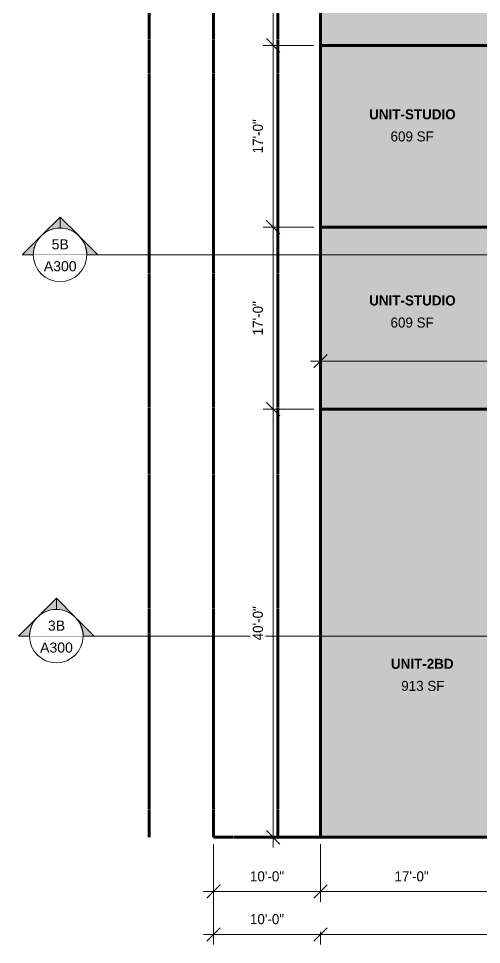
# Model space of a CAD drawing. Header units: inches. Extents: x 8547 to 10795, y 14399 to 16287.
# Drawn here: x 8558 to 9077, y 14488 to 15526 of the extents above; entities that cross this region are included whole.
import ezdxf

# ---------------------------------------------------------------- set-up
doc = ezdxf.new("R2010")
doc.units = ezdxf.units.IN
doc.header["$MEASUREMENT"] = 0
doc.linetypes.add('Double Dash 3_8_', pattern=[1, 0.375, -0.125, 0.125, -0.125, 0.125, -0.125])
for name, color, linetype, lineweight in [('A-ANNO-DIMS-1', 211, 'Continuous', 20), ('A-AREA-1', 7, 'Continuous', 140), ('A-AREA-IDEN', 2, 'Continuous', 9), ('A-AREA-PATT-1', 10, 'Continuous', 9), ('A-AREA-PATT-2', 254, 'Continuous', 9), ('A-FLOR', 192, 'Continuous', 13), ('C-PROP-LINE-1', 91, 'Double Dash 3_8_', 140), ('G-ANNO-SYMB', 111, 'Continuous', 9)]:
    doc.layers.add(name, color=color, linetype=linetype, lineweight=lineweight)
doc.styles.add('Arial', font='arial.ttf', dxfattribs={"height": 11.25})
doc.styles.add('Arial_1', font='arial.ttf', dxfattribs={"width": 0.25, "height": 3.75})
doc.styles.add('Century Gothic', font='ufonts.com_century-gothic.ttf', dxfattribs={"height": 11.25})
doc.styles.add('Century Gothic_B', font='GOTHICB.TTF', dxfattribs={"height": 11.25})
doc.dimstyles.new('OD__1__Tol__', dxfattribs={"dimscale": 12, "dimtxt": 11.746893, "dimasz": 1.25, "dimexe": 0.9375, "dimexo": 0.625, "dimgap": 0.9375, "dimtad": 1, "dimdec": 0, "dimzin": 3, "dimdsep": 46, "dimlunit": 4, "dimtxsty": 'Century Gothic', "dimblk1": 'OBLIQUE', "dimblk2": 'OBLIQUE', "dimsah": 1, "dimcen": 0.09, "dimdle": 0.9375, "dimazin": 0, "dimtfac": 1, "dimtdec": 4, "dimtix": 1, "dimtmove": 0, "dimatfit": 3, "dimfxl": 1, "dimtvp": 1, "dimtfill": 1, "dimfrac": 2, "dimtolj": 1, "dimtzin": 0, "dimlwd": 20, "dimlwe": 20, "dimarcsym": 2})

# ---------------------------------------------------------------- blocks, each defined once
blk = doc.blocks.new('Family - ___-627289-FLOOR PLAN - 2ND FLOOR')
at = {"layer": 'C-PROP-LINE-1'}
for p, q in [((8776.6, 14607.9), (8776.6, 16191.9)), ((10480.6, 14607.9), (8776.6, 14607.9))]:
    blk.add_line(p, q, dxfattribs=at)
blk = doc.blocks.new('Family - ___-627377-FLOOR PLAN - 2ND FLOOR')
at = {"layer": 'C-PROP-LINE-1'}
for p, q in [((8776.6, 14607.9), (8776.6, 16191.9)), ((10480.6, 14607.9), (8776.6, 14607.9))]:
    blk.add_line(p, q, dxfattribs=at)
blk = doc.blocks.new('Family - ___-940451-FLOOR PLAN - 2ND FLOOR')
at = {"layer": 'C-PROP-LINE-1'}
for p, q in [((8848.6, 14607.9), (8848.6, 15951.9)), ((10408.6, 14607.9), (8848.6, 14607.9))]:
    blk.add_line(p, q, dxfattribs=at)
blk = doc.blocks.new('Family - ___-940483-FLOOR PLAN - 2ND FLOOR')
at = {"layer": 'C-PROP-LINE-1'}
blk.add_line((8704.6, 14607.9), (8704.6, 16191.9), dxfattribs=at)
blk = doc.blocks.new('Section - Section Head - Filled-22785-FLOOR PLAN - 2ND FLOOR')
at = {"layer": 'G-ANNO-SYMB'}
h = blk.add_hatch(color=256, dxfattribs=at)
edge = h.paths.add_edge_path(flags=0)
edge.add_line((-0.4268, 0.1768), (-0.25, 0.3536))
edge.add_line((-0.25, 0.3536), (-0.25, 0.25))
edge.add_arc((-0.25, 0), 0.25, 90, 135)
h = blk.add_hatch(color=256, dxfattribs=at)
edge = h.paths.add_edge_path(flags=0)
edge.add_arc((-0.25, 0), 0.25, 45, 90)
edge.add_line((-0.25, 0.25), (-0.25, 0.3536))
edge.add_line((-0.25, 0.3536), (-0.0732, 0.1768))
h = blk.add_hatch(color=256, dxfattribs=at)
edge = h.paths.add_edge_path(flags=0)
edge.add_arc((-0.25, 0), 0.2503, 137.9216, 180)
edge.add_line((-0.5003, 0), (-0.6036, 0))
edge.add_line((-0.6036, 0), (-0.4358, 0.1678))
h = blk.add_hatch(color=256, dxfattribs=at)
edge = h.paths.add_edge_path(flags=0)
edge.add_line((-0.0642, 0.1678), (0.1036, 0))
edge.add_line((0.1036, 0), (0.0003, 0))
edge.add_arc((-0.25, 0), 0.2503, 0, 42.0784)
for p, q in [((-0.25, 0.3536), (-0.4268, 0.1768)), ((-0.25, 0.25), (-0.25, 0.3536)), ((-0.0732, 0.1768), (-0.25, 0.3536)), ((-0.25, 0.3536), (-0.25, 0.25)), ((-0.4358, 0.1678), (-0.6036, 0)), ((0.1036, 0), (-0.0642, 0.1678)), ((-0.6036, 0), (-0.5003, 0)), ((0.0003, 0), (0.1036, 0))]:
    blk.add_line(p, q, dxfattribs=at)
for centre, radius, start, end in [((-0.2503, 0), 0.25, 360, 180), ((-0.25, 0), 0.25, 90, 135), ((-0.25, 0), 0.25, 45, 90), ((-0.25, 0), 0.2503, 137.9216, 180), ((-0.25, 0), 0.2503, 0, 42.0784), ((-0.2503, 0), 0.25, 180, 360)]:
    blk.add_arc(centre, radius, start, end, dxfattribs=at)
blk = doc.blocks.new('_Oblique')
at = {"color": 0, "linetype": 'ByBlock', "lineweight": -2}
blk.add_line((-0.5, -0.5), (0.5, 0.5), dxfattribs=at)
blk = doc.blocks.new('DIMBLOCK2-FLOOR PLAN - 2ND FLOOR')
at = {"layer": 'A-ANNO-DIMS-1', "color": 0, "lineweight": 20, "transparency": 16777216}
for p, q in [((8776.6, 14600.4), (8776.6, 14487.7)), ((8765.4, 14499), (8907.9, 14499)), ((8896.6, 14502.1), (8896.6, 14487.7))]:
    blk.add_line(p, q, dxfattribs=at)
at = {"layer": 'Defpoints', "color": 0, "transparency": 16777216}
for p in [(8776.6, 14607.9), (8896.6, 14509.6), (8896.6, 14499)]:
    blk.add_point(p, dxfattribs=at)
at = {"layer": 'A-ANNO-DIMS-1', "color": 0, "lineweight": 20, "transparency": 16777216, "xscale": 15, "yscale": 15, "zscale": 15, "rotation": 180}
blk.add_blockref('_Oblique', (8776.6, 14499), dxfattribs=at)
at = {"layer": 'A-ANNO-DIMS-1', "color": 0, "lineweight": 20, "transparency": 16777216, "xscale": 15, "yscale": 15, "zscale": 15}
blk.add_blockref('_Oblique', (8896.6, 14499), dxfattribs=at)
at = {"layer": 'A-ANNO-DIMS-1', "color": 0, "transparency": 16777216, "insert": (8836.6, 14516.1), "char_height": 11.25, "attachment_point": 5, "style": 'Century Gothic', "bg_fill": 3, "box_fill_scale": 1.25, "bg_fill_color": 256, "bg_fill_true_color": 13158600, "bg_fill_transparency": 0}
blk.add_mtext('\\A1;10\'-0"', dxfattribs=at)
blk = doc.blocks.new('DIMBLOCK3-FLOOR PLAN - 2ND FLOOR')
at = {"layer": 'A-ANNO-DIMS-1', "color": 0, "lineweight": 20, "transparency": 16777216}
for p, q in [((8885.4, 14499), (10371.9, 14499)), ((8896.6, 14502.1), (8896.6, 14487.7)), ((10360.6, 14502.1), (10360.6, 14487.7))]:
    blk.add_line(p, q, dxfattribs=at)
at = {"layer": 'Defpoints', "color": 0, "transparency": 16777216}
for p in [(8896.6, 14509.6), (10360.6, 14509.6), (10360.6, 14499)]:
    blk.add_point(p, dxfattribs=at)
at = {"layer": 'A-ANNO-DIMS-1', "color": 0, "lineweight": 20, "transparency": 16777216, "xscale": 15, "yscale": 15, "zscale": 15, "rotation": 180}
blk.add_blockref('_Oblique', (8896.6, 14499), dxfattribs=at)
at = {"layer": 'A-ANNO-DIMS-1', "color": 0, "lineweight": 20, "transparency": 16777216, "xscale": 15, "yscale": 15, "zscale": 15}
blk.add_blockref('_Oblique', (10360.6, 14499), dxfattribs=at)
at = {"layer": 'A-ANNO-DIMS-1', "color": 0, "transparency": 16777216, "insert": (9628.6, 14516.1), "char_height": 11.25, "attachment_point": 5, "style": 'Century Gothic', "bg_fill": 3, "box_fill_scale": 1.25, "bg_fill_color": 256, "bg_fill_true_color": 13158600, "bg_fill_transparency": 0}
blk.add_mtext('\\A1;122\'-0"', dxfattribs=at)
blk = doc.blocks.new('DIMBLOCK5-FLOOR PLAN - 2ND FLOOR')
at = {"layer": 'A-ANNO-DIMS-1', "color": 0, "lineweight": 20, "transparency": 16777216}
for p, q in [((8776.6, 14600.4), (8776.6, 14535.7)), ((8896.6, 14600.4), (8896.6, 14535.7)), ((8765.4, 14547), (8907.9, 14547))]:
    blk.add_line(p, q, dxfattribs=at)
at = {"layer": 'Defpoints', "color": 0, "transparency": 16777216}
for p in [(8776.6, 14607.9), (8896.6, 14607.9), (8896.6, 14547)]:
    blk.add_point(p, dxfattribs=at)
at = {"layer": 'A-ANNO-DIMS-1', "color": 0, "lineweight": 20, "transparency": 16777216, "xscale": 15, "yscale": 15, "zscale": 15, "rotation": 180}
blk.add_blockref('_Oblique', (8776.6, 14547), dxfattribs=at)
at = {"layer": 'A-ANNO-DIMS-1', "color": 0, "lineweight": 20, "transparency": 16777216, "xscale": 15, "yscale": 15, "zscale": 15}
blk.add_blockref('_Oblique', (8896.6, 14547), dxfattribs=at)
at = {"layer": 'A-ANNO-DIMS-1', "color": 0, "transparency": 16777216, "insert": (8836.6, 14564.1), "char_height": 11.25, "attachment_point": 5, "style": 'Century Gothic', "bg_fill": 3, "box_fill_scale": 1.25, "bg_fill_color": 256, "bg_fill_true_color": 13158600, "bg_fill_transparency": 0}
blk.add_mtext('\\A1;10\'-0"', dxfattribs=at)
blk = doc.blocks.new('DIMBLOCK6-FLOOR PLAN - 2ND FLOOR')
at = {"layer": 'A-ANNO-DIMS-1', "color": 0, "lineweight": 20, "transparency": 16777216}
for p, q in [((8896.6, 14600.4), (8896.6, 14535.7)), ((9100.6, 14600.4), (9100.6, 14535.7)), ((8885.4, 14547), (9111.9, 14547))]:
    blk.add_line(p, q, dxfattribs=at)
at = {"layer": 'Defpoints', "color": 0, "transparency": 16777216}
for p in [(8896.6, 14607.9), (9100.6, 14607.9), (9100.6, 14547)]:
    blk.add_point(p, dxfattribs=at)
at = {"layer": 'A-ANNO-DIMS-1', "color": 0, "lineweight": 20, "transparency": 16777216, "xscale": 15, "yscale": 15, "zscale": 15, "rotation": 180}
blk.add_blockref('_Oblique', (8896.6, 14547), dxfattribs=at)
at = {"layer": 'A-ANNO-DIMS-1', "color": 0, "lineweight": 20, "transparency": 16777216, "xscale": 15, "yscale": 15, "zscale": 15}
blk.add_blockref('_Oblique', (9100.6, 14547), dxfattribs=at)
at = {"layer": 'A-ANNO-DIMS-1', "color": 0, "transparency": 16777216, "insert": (8998.6, 14564.1), "char_height": 11.25, "attachment_point": 5, "style": 'Century Gothic', "bg_fill": 3, "box_fill_scale": 1.25, "bg_fill_color": 256, "bg_fill_true_color": 13158600, "bg_fill_transparency": 0}
blk.add_mtext('\\A1;17\'-0"', dxfattribs=at)
blk = doc.blocks.new('DIMBLOCK14-FLOOR PLAN - 2ND FLOOR')
at = {"layer": 'A-ANNO-DIMS-1', "color": 0, "lineweight": 20, "transparency": 16777216}
for p, q in [((8843.6, 14596.6), (8843.6, 15099.1)), ((8889.1, 15087.9), (8832.3, 15087.9)), ((8889.1, 14607.9), (8832.3, 14607.9))]:
    blk.add_line(p, q, dxfattribs=at)
at = {"layer": 'Defpoints', "color": 0, "transparency": 16777216}
for p in [(8843.6, 15087.9), (8896.6, 15087.9), (8896.6, 14607.9)]:
    blk.add_point(p, dxfattribs=at)
at = {"layer": 'A-ANNO-DIMS-1', "color": 0, "lineweight": 20, "transparency": 16777216, "xscale": 15, "yscale": 15, "zscale": 15}
for p, rotation in [((8843.6, 15087.9), 90), ((8843.6, 14607.9), 270)]:
    blk.add_blockref('_Oblique', p, dxfattribs=dict(at, rotation=rotation))
at = {"layer": 'A-ANNO-DIMS-1', "color": 0, "transparency": 16777216, "insert": (8826.4, 14847.9), "char_height": 11.25, "attachment_point": 5, "rotation": 90, "style": 'Century Gothic', "bg_fill": 3, "box_fill_scale": 1.25, "bg_fill_color": 256, "bg_fill_true_color": 13158600, "bg_fill_transparency": 0}
blk.add_mtext('\\A1;40\'-0"', dxfattribs=at)
blk = doc.blocks.new('DIMBLOCK15-FLOOR PLAN - 2ND FLOOR')
at = {"layer": 'A-ANNO-DIMS-1', "color": 0, "lineweight": 20, "transparency": 16777216}
for p, q in [((8843.6, 15076.6), (8843.6, 15303.1)), ((8889.1, 15291.9), (8832.3, 15291.9)), ((8889.1, 15087.9), (8832.3, 15087.9))]:
    blk.add_line(p, q, dxfattribs=at)
at = {"layer": 'Defpoints', "color": 0, "transparency": 16777216}
for p in [(8843.6, 15291.9), (8896.6, 15291.9), (8896.6, 15087.9)]:
    blk.add_point(p, dxfattribs=at)
at = {"layer": 'A-ANNO-DIMS-1', "color": 0, "lineweight": 20, "transparency": 16777216, "xscale": 15, "yscale": 15, "zscale": 15}
for p, rotation in [((8843.6, 15291.9), 90), ((8843.6, 15087.9), 270)]:
    blk.add_blockref('_Oblique', p, dxfattribs=dict(at, rotation=rotation))
at = {"layer": 'A-ANNO-DIMS-1', "color": 0, "transparency": 16777216, "insert": (8826.4, 15189.9), "char_height": 11.25, "attachment_point": 5, "rotation": 90, "style": 'Century Gothic', "bg_fill": 3, "box_fill_scale": 1.25, "bg_fill_color": 256, "bg_fill_true_color": 13158600, "bg_fill_transparency": 0}
blk.add_mtext('\\A1;17\'-0"', dxfattribs=at)
blk = doc.blocks.new('DIMBLOCK16-FLOOR PLAN - 2ND FLOOR')
at = {"layer": 'A-ANNO-DIMS-1', "color": 0, "lineweight": 20, "transparency": 16777216}
for p, q in [((8843.6, 15280.6), (8843.6, 15507.1)), ((8889.1, 15495.9), (8832.3, 15495.9)), ((8889.1, 15291.9), (8832.3, 15291.9))]:
    blk.add_line(p, q, dxfattribs=at)
at = {"layer": 'Defpoints', "color": 0, "transparency": 16777216}
for p in [(8843.6, 15495.9), (8896.6, 15495.9), (8896.6, 15291.9)]:
    blk.add_point(p, dxfattribs=at)
at = {"layer": 'A-ANNO-DIMS-1', "color": 0, "lineweight": 20, "transparency": 16777216, "xscale": 15, "yscale": 15, "zscale": 15}
for p, rotation in [((8843.6, 15495.9), 90), ((8843.6, 15291.9), 270)]:
    blk.add_blockref('_Oblique', p, dxfattribs=dict(at, rotation=rotation))
at = {"layer": 'A-ANNO-DIMS-1', "color": 0, "transparency": 16777216, "insert": (8826.4, 15393.9), "char_height": 11.25, "attachment_point": 5, "rotation": 90, "style": 'Century Gothic', "bg_fill": 3, "box_fill_scale": 1.25, "bg_fill_color": 256, "bg_fill_true_color": 13158600, "bg_fill_transparency": 0}
blk.add_mtext('\\A1;17\'-0"', dxfattribs=at)
blk = doc.blocks.new('DIMBLOCK17-FLOOR PLAN - 2ND FLOOR')
at = {"layer": 'A-ANNO-DIMS-1', "color": 0, "lineweight": 20, "transparency": 16777216}
for p, q in [((8843.6, 15484.6), (8843.6, 15963.1)), ((8889.1, 15951.9), (8832.3, 15951.9)), ((8889.1, 15495.9), (8832.3, 15495.9))]:
    blk.add_line(p, q, dxfattribs=at)
at = {"layer": 'Defpoints', "color": 0, "transparency": 16777216}
for p in [(8843.6, 15951.9), (8896.6, 15951.9), (8896.6, 15495.9)]:
    blk.add_point(p, dxfattribs=at)
at = {"layer": 'A-ANNO-DIMS-1', "color": 0, "lineweight": 20, "transparency": 16777216, "xscale": 15, "yscale": 15, "zscale": 15}
for p, rotation in [((8843.6, 15951.9), 90), ((8843.6, 15495.9), 270)]:
    blk.add_blockref('_Oblique', p, dxfattribs=dict(at, rotation=rotation))
at = {"layer": 'A-ANNO-DIMS-1', "color": 0, "transparency": 16777216, "insert": (8826.4, 15723.9), "char_height": 11.25, "attachment_point": 5, "rotation": 90, "style": 'Century Gothic', "bg_fill": 3, "box_fill_scale": 1.25, "bg_fill_color": 256, "bg_fill_true_color": 13158600, "bg_fill_transparency": 0}
blk.add_mtext('\\A1;38\'-0"', dxfattribs=at)
blk = doc.blocks.new('DIMBLOCK25-FLOOR PLAN - 2ND FLOOR')
at = {"layer": 'A-ANNO-DIMS-1', "color": 0, "lineweight": 20, "transparency": 16777216}
for p, q in [((8885.4, 15141.9), (9337.9, 15141.9)), ((8896.6, 15145), (8896.6, 15130.6)), ((9326.6, 15145), (9326.6, 15130.6))]:
    blk.add_line(p, q, dxfattribs=at)
at = {"layer": 'Defpoints', "color": 0, "transparency": 16777216}
for p in [(8896.6, 15152.5), (9326.6, 15152.5), (9326.6, 15141.9)]:
    blk.add_point(p, dxfattribs=at)
at = {"layer": 'A-ANNO-DIMS-1', "color": 0, "lineweight": 20, "transparency": 16777216, "xscale": 15, "yscale": 15, "zscale": 15, "rotation": 180}
blk.add_blockref('_Oblique', (8896.6, 15141.9), dxfattribs=at)
at = {"layer": 'A-ANNO-DIMS-1', "color": 0, "lineweight": 20, "transparency": 16777216, "xscale": 15, "yscale": 15, "zscale": 15}
blk.add_blockref('_Oblique', (9326.6, 15141.9), dxfattribs=at)
at = {"layer": 'A-ANNO-DIMS-1', "color": 0, "transparency": 16777216, "insert": (9111.6, 15159.1), "char_height": 11.25, "attachment_point": 5, "style": 'Century Gothic', "bg_fill": 3, "box_fill_scale": 1.25, "bg_fill_color": 256, "bg_fill_true_color": 13158600, "bg_fill_transparency": 0}
blk.add_mtext('\\A1;35\'-10"', dxfattribs=at)

msp = doc.modelspace()

# ---------------------------------------------------------------- hatches: boundary and pattern name
at = {"layer": 'A-AREA-PATT-1'}
for points in [[(8896.6, 15291.9), (9326.6, 15291.9), (9326.6, 15495.9), (8896.6, 15495.9), (8896.6, 15326.8)], [(9326.6, 15087.9), (9326.6, 15291.9), (8896.6, 15291.9), (8896.6, 15087.9), (9256.6, 15087.9)]]:
    msp.add_hatch(color=256, dxfattribs=at).paths.add_polyline_path(points, flags=0)
at = {"layer": 'A-AREA-PATT-2'}
for points in [[(8896.6, 15495.9), (9256.6, 15495.9), (9256.6, 15686.9), (9100.6, 15686.9), (9100.6, 15951.9), (8896.6, 15951.9), (8896.6, 15686.9)], [(8896.6, 14607.9), (9100.6, 14607.9), (9100.6, 14872.9), (9256.6, 14872.9), (9256.6, 15087.9), (8896.6, 15087.9), (8896.6, 14872.9)]]:
    msp.add_hatch(color=256, dxfattribs=at).paths.add_polyline_path(points, flags=0)

# ---------------------------------------------------------------- linework, layer by layer
at = {"layer": 'A-AREA-1'}
for p, q in [((8896.6, 15951.9), (8896.6, 14607.9)), ((8896.6, 15495.9), (9326.6, 15495.9)), ((9326.6, 15291.9), (8896.6, 15291.9)), ((8896.6, 15087.9), (9326.6, 15087.9)), ((8896.6, 14607.9), (10360.6, 14607.9))]:
    msp.add_line(p, q, dxfattribs=at)
at = {"layer": 'A-FLOR'}
for p, q in [((8896.6, 15951.9), (8896.6, 14607.9)), ((8896.6, 14607.9), (10360.6, 14607.9))]:
    msp.add_line(p, q, dxfattribs=at)
at = {"layer": 'G-ANNO-SYMB'}
for p, q in [((8634.7, 15261), (10722.2, 15261)), ((8630.5, 14833.5), (10718.1, 14833.5))]:
    msp.add_line(p, q, dxfattribs=at)

# ---------------------------------------------------------------- block references
at = {"layer": 'C-PROP-LINE-1'}
for name in ['Family - ___-940483-FLOOR PLAN - 2ND FLOOR', 'Family - ___-627289-FLOOR PLAN - 2ND FLOOR', 'Family - ___-627377-FLOOR PLAN - 2ND FLOOR', 'Family - ___-940451-FLOOR PLAN - 2ND FLOOR']:
    msp.add_blockref(name, (0, 0), dxfattribs=at)
at = {"layer": 'G-ANNO-SYMB', "xscale": 120, "yscale": 120, "zscale": 120}
for p in [(8634.7, 15261), (8630.5, 14833.5)]:
    msp.add_blockref('Section - Section Head - Filled-22785-FLOOR PLAN - 2ND FLOOR', p, dxfattribs=at)

# ---------------------------------------------------------------- texts
at = {"layer": 'A-AREA-IDEN', "char_height": 11.25, "attachment_point": 1}
for s, insert, width, style in [('UNIT-STUDIO', (8951.1, 15424.2), 114.004, 'Century Gothic_B'), ('609 SF', (8975, 15399.4), 56.055, 'Century Gothic'), ('UNIT-STUDIO', (8951.1, 15215.5), 114.004, 'Century Gothic_B'), ('609 SF', (8975, 15190.7), 56.055, 'Century Gothic'), ('UNIT-2BD', (8975.5, 14808.1), 84.082, 'Century Gothic_B'), ('913 SF', (8987, 14783.3), 56.055, 'Century Gothic')]:
    msp.add_mtext(s, dxfattribs=dict(at, insert=insert, width=width, style=style))
at = {"layer": 'G-ANNO-SYMB', "attachment_point": 1}
for s, insert, char_height, width, style in [('5B', (8595.2, 15278.4), 11.25, 23.482, 'Arial'), ('______________________________________________________________________________________', (8574.8, 15265.6), 3.75, 73.288, 'Arial_1'), ('A300', (8586.5, 15253.9), 11.25, 44.692, 'Arial'), ('3B', (8591.1, 14850.9), 11.25, 23.482, 'Arial'), ('______________________________________________________________________________________', (8570.6, 14838.1), 3.75, 73.288, 'Arial_1'), ('A300', (8582.3, 14826.3), 11.25, 44.692, 'Arial')]:
    msp.add_mtext(s, dxfattribs=dict(at, insert=insert, char_height=char_height, width=width, style=style))

# ---------------------------------------------------------------- next in the draw order: dimensions: what is measured, and where the dimension line sits
at = {"layer": 'A-ANNO-DIMS-1'}
dim = msp.add_linear_dim(base=(8896.6, 14499), p1=(8776.6, 14607.9), p2=(8896.6, 14509.6), dimstyle='OD__1__Tol__', override={"dimpost": '<>', "dimfxl": 155.096858}, dxfattribs=at)
dim.commit()
dim.dimension.update_dxf_attribs({"geometry": 'DIMBLOCK2-FLOOR PLAN - 2ND FLOOR', "text_midpoint": (8836.6, 14516.1)})

# ---------------------------------------------------------------- next in the draw order: dimensions: what is measured, and where the dimension line sits
for base, p1, p2, override, picture, middle in [((8896.6, 14547), (8776.6, 14607.9), (8896.6, 14607.9), {"dimpost": '<>', "dimfxl": 120}, 'DIMBLOCK5-FLOOR PLAN - 2ND FLOOR', (8836.6, 14564.1)), ((10360.6, 14499), (8896.6, 14509.6), (10360.6, 14509.6), {"dimpost": '<>', "dimfxl": 1464}, 'DIMBLOCK3-FLOOR PLAN - 2ND FLOOR', (9628.6, 14516.1))]:
    dim = msp.add_linear_dim(base=base, p1=p1, p2=p2, dimstyle='OD__1__Tol__', override=override, dxfattribs=at)
    dim.commit()
    dim.dimension.update_dxf_attribs({"geometry": picture, "text_midpoint": middle})

# ---------------------------------------------------------------- next in the draw order: dimensions: what is measured, and where the dimension line sits
dim = msp.add_linear_dim(base=(9100.6, 14547), p1=(8896.6, 14607.9), p2=(9100.6, 14607.9), dimstyle='OD__1__Tol__', override={"dimpost": '<>', "dimfxl": 204}, dxfattribs=at)
dim.commit()
dim.dimension.update_dxf_attribs({"geometry": 'DIMBLOCK6-FLOOR PLAN - 2ND FLOOR', "text_midpoint": (8998.6, 14564.1)})

# ---------------------------------------------------------------- next in the draw order: dimensions: what is measured, and where the dimension line sits
dim = msp.add_linear_dim(base=(8843.6, 15087.9), p1=(8896.6, 14607.9), p2=(8896.6, 15087.9), angle=90, dimstyle='OD__1__Tol__', override={"dimpost": '<>', "dimfxl": 480}, dxfattribs=at)
dim.commit()
dim.dimension.update_dxf_attribs({"geometry": 'DIMBLOCK14-FLOOR PLAN - 2ND FLOOR', "text_midpoint": (8826.4, 14847.9)})

# ---------------------------------------------------------------- next in the draw order: dimensions: what is measured, and where the dimension line sits
dim = msp.add_linear_dim(base=(8843.6, 15291.9), p1=(8896.6, 15087.9), p2=(8896.6, 15291.9), angle=90, dimstyle='OD__1__Tol__', override={"dimpost": '<>', "dimfxl": 204}, dxfattribs=at)
dim.commit()
dim.dimension.update_dxf_attribs({"geometry": 'DIMBLOCK15-FLOOR PLAN - 2ND FLOOR', "text_midpoint": (8826.4, 15189.9)})

# ---------------------------------------------------------------- next in the draw order: dimensions: what is measured, and where the dimension line sits
dim = msp.add_linear_dim(base=(8843.6, 15495.9), p1=(8896.6, 15291.9), p2=(8896.6, 15495.9), angle=90, dimstyle='OD__1__Tol__', override={"dimpost": '<>', "dimfxl": 204}, dxfattribs=at)
dim.commit()
dim.dimension.update_dxf_attribs({"geometry": 'DIMBLOCK16-FLOOR PLAN - 2ND FLOOR', "text_midpoint": (8826.4, 15393.9)})
dim = msp.add_linear_dim(base=(9326.6, 15141.9), p1=(8896.6, 15152.5), p2=(9326.6, 15152.5), dimstyle='OD__1__Tol__', override={"dimpost": '<>', "dimfxl": 429.993254}, dxfattribs=at)
dim.commit()
dim.dimension.update_dxf_attribs({"geometry": 'DIMBLOCK25-FLOOR PLAN - 2ND FLOOR', "text_midpoint": (9111.6, 15159.1)})

# ---------------------------------------------------------------- next in the draw order: dimensions: what is measured, and where the dimension line sits
dim = msp.add_linear_dim(base=(8843.6, 15951.9), p1=(8896.6, 15495.9), p2=(8896.6, 15951.9), angle=90, dimstyle='OD__1__Tol__', override={"dimpost": '<>', "dimfxl": 456}, dxfattribs=at)
dim.commit()
dim.dimension.update_dxf_attribs({"geometry": 'DIMBLOCK17-FLOOR PLAN - 2ND FLOOR', "text_midpoint": (8826.4, 15723.9)})

doc.saveas('drawing.dxf')
